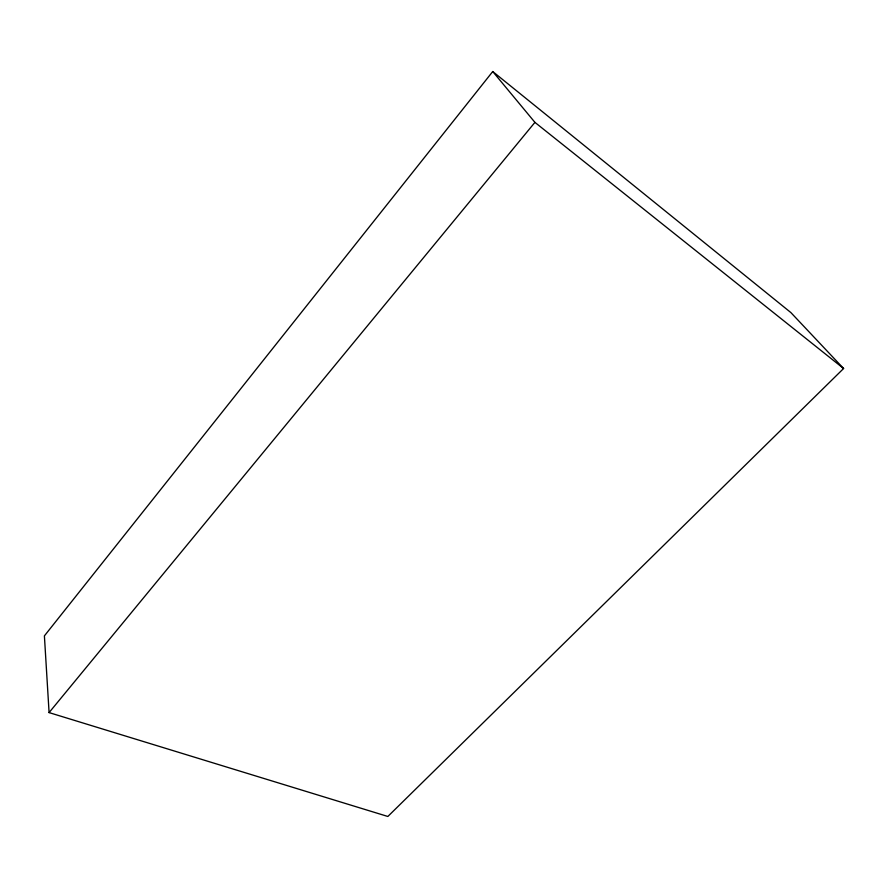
<?xml version="1.0" encoding="UTF-8"?>
<svg xmlns="http://www.w3.org/2000/svg" width="888" height="888" viewBox="0 0 888 888"><rect width="100%" height="100%" fill="white"/><g stroke="black" fill="none" stroke-linecap="round" stroke-linejoin="round"><path stroke-width="1.33" d="M492.74 71.528L44.4 635.875L49.084 712.598L387.845 816.472L843.6 368.509L790.875 312.576L492.74 71.528L534.92 122.366L843.6 368.509M49.084 712.598L534.92 122.366"/></g></svg>
